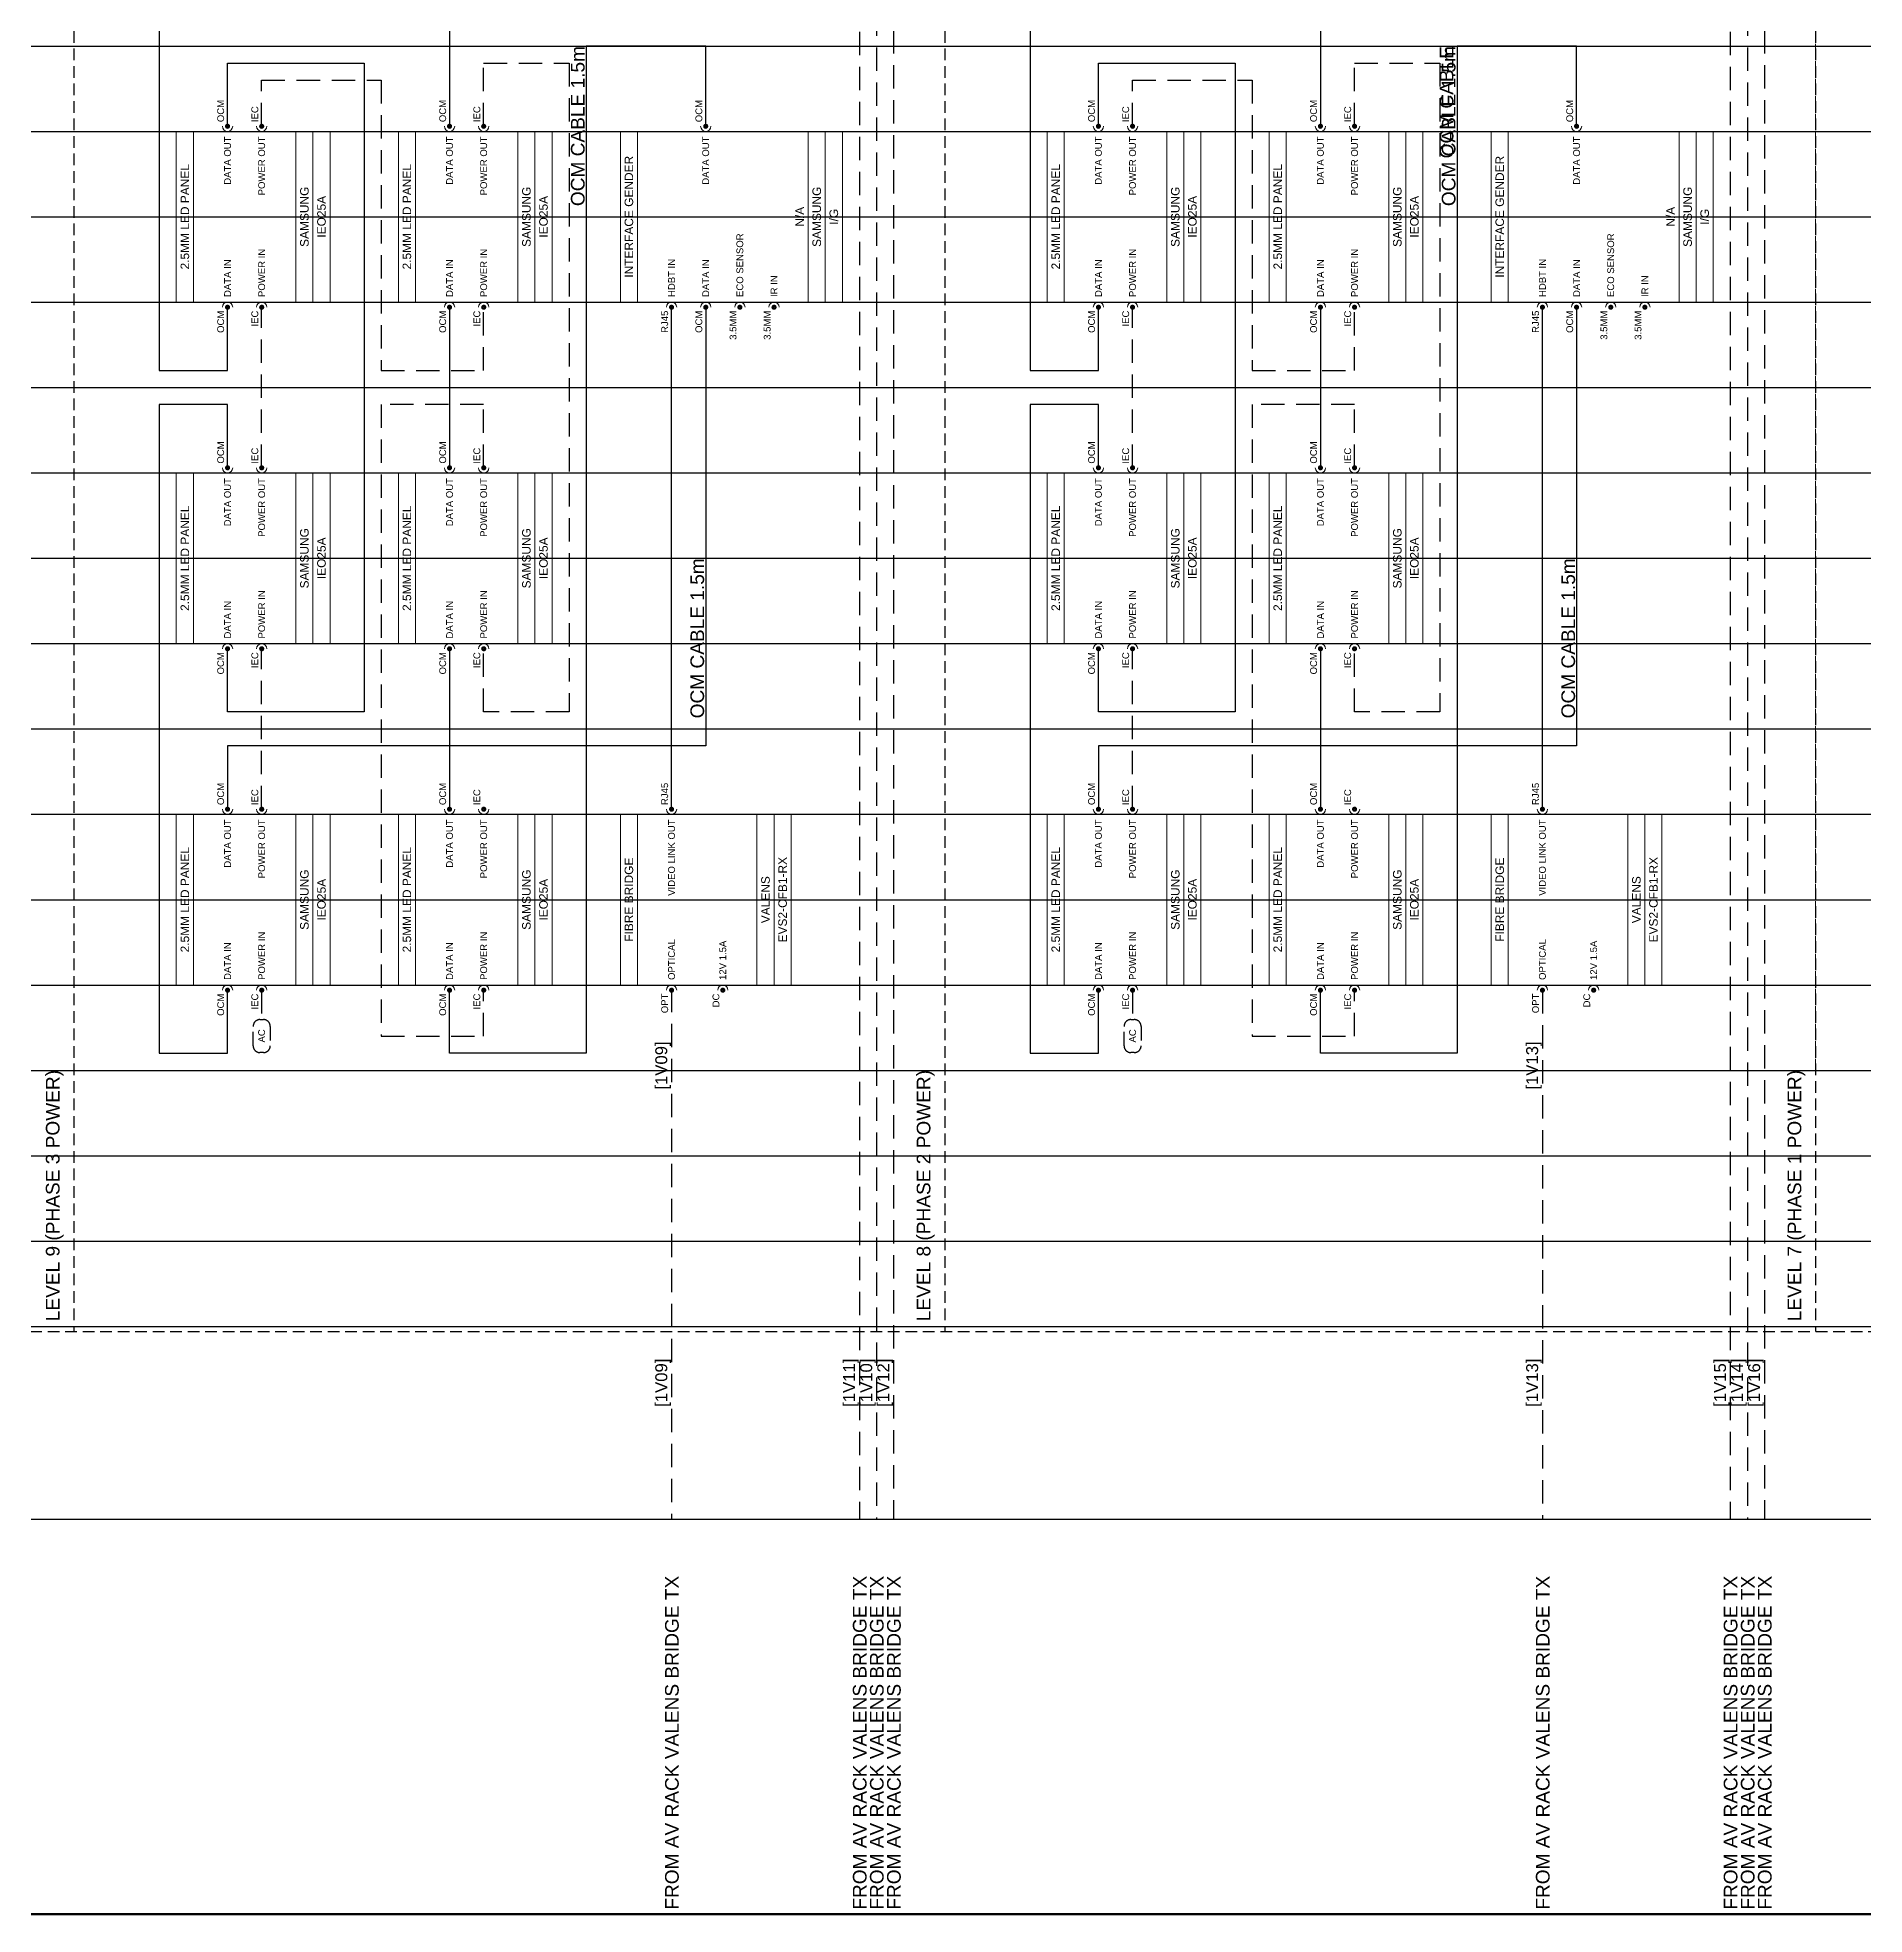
# Model space of a CAD drawing. Header units: millimetres. Extents: x 0 to 592, y -6 to 839.
# Drawn here: x 193.9 to 389.6, y 0 to 201.1 of the extents above; entities that cross this region are included whole.
import ezdxf
from ezdxf.enums import TextEntityAlignment as Align

# ---------------------------------------------------------------- set-up
doc = ezdxf.new("R2010")
doc.units = ezdxf.units.MM
doc.linetypes.add('DASHED', pattern=[0.75, 0.5, -0.25])
doc.linetypes.add('DASHED2', pattern=[0.375, 0.25, -0.125])
for name, color, linetype in [('SC - 3 Core Flex', 7, 'DASHED'), ('SC - Cat - Red - AV', 1, 'Continuous'), ('SC - Fibre', 170, 'DASHED'), ('SC - Text', 7, 'Continuous'), ('Text', 7, 'Continuous')]:
    doc.layers.add(name, color=color, linetype=linetype)
doc.layers.add('SC - Equipment', color=7, linetype='Continuous', lineweight=13)
doc.layers.add('SC - Xlines', color=252, linetype='Continuous', plot=False)
doc.styles.add('ARIAL', font='arial.ttf')
doc.styles.get("Standard").update_dxf_attribs({"font": 'arial.ttf'})

# ---------------------------------------------------------------- blocks, each defined once
blk = doc.blocks.new('SAMSUNG I-G CARD - SCHEMATIC')
at = {"layer": 'SC - Equipment'}
for p, q in [((-25, 0), (25, 0)), ((-25, -65), (-25, 0)), ((25, 0), (25, -65)), ((25, -5), (-25, -5)), ((25, -55), (-25, -55)), ((25, -55), (-25, -55)), ((25, -60), (-25, -60)), ((25, -60), (-25, -60)), ((25, -60), (-25, -60)), ((25, -65), (-25, -65))]:
    blk.add_line(p, q, dxfattribs=at)
at = {"layer": 'SC - Equipment', "const_width": 0.7}
for points in [[(-26.1, -15, 1), (-26.9, -15, 1)], [(-26.1, -25, 1), (-26.9, -25, 1)], [(26.1, -25, -1), (26.9, -25, -1)], [(-26.1, -35, 1), (-26.9, -35, 1)], [(-26.1, -45, 1), (-26.9, -45, 1)]]:
    blk.add_lwpolyline(points, format="xyb", close=True, dxfattribs=at)
at = {"layer": 'SC - Equipment'}
for centre, start, end in [((-26.5, -15), 270, 90), ((-26.5, -25), 270, 90), ((26.5, -25), 90, 270), ((-26.5, -35), 270, 90), ((-26.5, -45), 270, 90)]:
    blk.add_arc(centre, 1.5, start, end, dxfattribs=at)
at = {"ltscale": 5}
for tag, p in [('DESCRIPTION', (0, -2.5)), ('BRACKET', (0, -52.5)), ('MAKE', (0, -57.5)), ('MODEL', (0, -62.5))]:
    blk.add_attdef(tag, text='', height=2.5, dxfattribs=at).set_placement(p, align=Align.MIDDLE_CENTER)
at = {"ltscale": 5, "flags": 1}
for tag, p in [('ROOM_TYPE', (45, -5)), ('LOCATION', (45, -10)), ('RACK_EQUIPMENT_(Y/N)', (45, -15)), ('IP_(Y/N)', (45, -30)), ('POE(WATT)', (45, -35)), ('AMP(@240V)', (45, -40)), ('WATT', (45, -45)), ('BTU/H', (45, -50)), ('WEIGHT(KG)', (45, -55)), ('TRANSFORMER_TAPS', (45, -60))]:
    blk.add_attdef(tag, p, '', height=2.5, dxfattribs=at)
at = {"layer": 'SC - Equipment', "ltscale": 5, "char_height": 2}
for s, insert, width, attachment_point in [('RJ45', (-27.5, -13), 5.7736, 6), ('HDBT IN', (-23.5, -15), 23.5, 4), ('OCM', (-27.5, -23), 5.7736, 6), ('OCM', (27.7, -23), 3.7458, 4), ('DATA IN ', (-23.5, -25), 28.0635, 4), ('DATA OUT', (23.5, -25), 23.5, 6), ('3.5MM', (-27.5, -33), 5.7736, 6), ('ECO SENSOR', (-23.5, -35), 23.5, 4), ('3.5MM', (-27.5, -43), 5.7736, 6), ('IR IN', (-23.5, -45), 23.5, 4)]:
    blk.add_mtext(s, dxfattribs=dict(at, insert=insert, width=width, attachment_point=attachment_point))
blk = doc.blocks.new('SAMSUNG LH025IEA - SCHEMATIC')
at = {"layer": 'SC - Equipment'}
for p, q in [((-25, 0), (25, 0)), ((-25, -45), (-25, 0)), ((25, 0), (25, -45)), ((25, -5), (-25, -5)), ((25, -35), (-25, -35)), ((25, -35), (-25, -35)), ((25, -40), (-25, -40)), ((25, -40), (-25, -40)), ((25, -40), (-25, -40)), ((25, -45), (-25, -45))]:
    blk.add_line(p, q, dxfattribs=at)
at = {"layer": 'SC - Equipment', "const_width": 0.7}
for points in [[(-26.1, -15, 1), (-26.9, -15, 1)], [(26.1, -15, -1), (26.9, -15, -1)], [(-26.1, -25, 1), (-26.9, -25, 1)], [(26.1, -25, -1), (26.9, -25, -1)]]:
    blk.add_lwpolyline(points, format="xyb", close=True, dxfattribs=at)
at = {"layer": 'SC - Equipment'}
for centre, start, end in [((-26.5, -15), 270, 90), ((26.5, -15), 90, 270), ((-26.5, -25), 270, 90), ((26.5, -25), 90, 270)]:
    blk.add_arc(centre, 1.5, start, end, dxfattribs=at)
at = {"ltscale": 5}
for tag, p in [('DESCRIPTION', (0, -2.5)), ('MAKE', (0, -37.5)), ('MODEL', (0, -42.5))]:
    blk.add_attdef(tag, text='', height=2.5, dxfattribs=at).set_placement(p, align=Align.MIDDLE_CENTER)
at = {"ltscale": 5, "flags": 1}
for tag, p in [('ROOM_TYPE', (45, -5)), ('LOCATION', (45, -10)), ('RACK_EQUIPMENT_(Y/N)', (45, -15)), ('IP_(Y/N)', (45, -30)), ('POE(WATT)', (45, -35)), ('AMP(@240V)', (45, -40)), ('WATT', (45, -45)), ('BTU/H', (45, -50)), ('WEIGHT(KG)', (45, -55)), ('TRANSFORMER_TAPS', (45, -60))]:
    blk.add_attdef(tag, p, '', height=2.5, dxfattribs=at)
blk.add_attdef('BRACKET', text='', height=2.5, dxfattribs=at).set_placement((0, -32.5), align=Align.MIDDLE_CENTER)
at = {"layer": 'SC - Equipment', "ltscale": 5, "char_height": 2}
for s, insert, width, attachment_point in [('OCM', (-27.5, -13), 5.7736, 6), ('DATA IN', (-23.5, -15), 23.5, 4), ('DATA OUT', (23.5, -15), 23.5, 6), ('OCM', (27.72, -13), 7.1748, 4), ('IEC', (-27.5, -23), 5.7736, 6), ('IEC', (27.72, -23), 7.1748, 4), ('POWER IN', (-23.5, -25), 23.5, 4), ('POWER OUT', (23.5, -25), 23.5, 6)]:
    blk.add_mtext(s, dxfattribs=dict(at, insert=insert, width=width, attachment_point=attachment_point))
blk = doc.blocks.new('VALENS - FIBRE BRIDGE RX')
at = {"layer": 'SC - Equipment'}
for p, q in [((-25, 0), (25, 0)), ((-25, -50), (-25, 0)), ((25, 0), (25, -50)), ((25, -5), (-25, -5)), ((25, -40), (-25, -40)), ((25, -40), (-25, -40)), ((25, -45), (-25, -45)), ((25, -45), (-25, -45)), ((25, -45), (-25, -45)), ((25, -50), (-25, -50))]:
    blk.add_line(p, q, dxfattribs=at)
at = {"layer": 'SC - Equipment', "const_width": 0.7}
for points in [[(-26.1, -15, 1), (-26.9, -15, 1)], [(26.1, -15, -1), (26.9, -15, -1)], [(-26.1, -30, 1), (-26.9, -30, 1)]]:
    blk.add_lwpolyline(points, format="xyb", close=True, dxfattribs=at)
at = {"layer": 'SC - Equipment'}
for centre, start, end in [((-26.5, -15), 270, 90), ((26.5, -15), 90, 270), ((-26.5, -30), 270, 90)]:
    blk.add_arc(centre, 1.5, start, end, dxfattribs=at)
at = {"ltscale": 5}
for tag, p in [('DESCRIPTION', (0, -2.5)), ('MAKE', (0, -42.5)), ('MODEL', (0, -47.5))]:
    blk.add_attdef(tag, text='', height=2.5, dxfattribs=at).set_placement(p, align=Align.MIDDLE_CENTER)
at = {"ltscale": 5, "flags": 1}
for tag, p in [('ROOM_TYPE', (45, -5)), ('LOCATION', (45, -10)), ('RACK_EQUIPMENT_(Y/N)', (45, -15)), ('IP_(Y/N)', (45, -30)), ('POE(WATT)', (45, -35)), ('AMP(@240V)', (45, -40)), ('WATT', (45, -45)), ('BTU/H', (45, -50)), ('WEIGHT(KG)', (45, -55)), ('TRANSFORMER_TAPS', (45, -60))]:
    blk.add_attdef(tag, p, '', height=2.5, dxfattribs=at)
blk.add_attdef('BRACKET', text='', height=2.5, dxfattribs=at).set_placement((0, -37.5), align=Align.MIDDLE_CENTER)
at = {"layer": 'SC - Equipment', "ltscale": 5, "char_height": 2}
for s, insert, width, attachment_point in [('OPT', (-27.5, -13), 5.7736, 6), ('OPTICAL', (-23.5, -15), 31.9845, 4), ('VIDEO LINK OUT', (23.5, -15), 23.5, 6), ('RJ45', (27.72, -13), 7.1748, 4), ('DC', (-27.5, -28), 5.7736, 6), ('12V 1.5A', (-23.5, -30), 23.5, 4)]:
    blk.add_mtext(s, dxfattribs=dict(at, insert=insert, width=width, attachment_point=attachment_point))

msp = doc.modelspace()

# ---------------------------------------------------------------- linework, layer by layer
at = {"color": 31, "linetype": 'DASHED2', "ltscale": 5}
for p, q in [((197.78, 839.28), (197.78, 62.45)), ((291.06, 839.28), (291.06, 62.45)), ((384.34, 839.28), (384.34, 62.45))]:
    msp.add_line(p, q, dxfattribs=at)
at = {"color": 30, "linetype": 'DASHED2', "ltscale": 5}
msp.add_line((-0.03, 62.45), (519.95, 62.45), dxfattribs=at)
at = {"linetype": 'Continuous', "ltscale": 5}
msp.add_lwpolyline([(-0.03, -0.01), (519.95, -0.01), (519.95, 839.36), (-0.03, 839.36)], close=True, dxfattribs=at)
at = {"ltscale": 5}
for points in [[(214.24, 228.15), (214.24, 234.92), (206.92, 234.92), (206.92, 165.41), (214.24, 165.41), (214.24, 172.18)], [(307.52, 228.15), (307.52, 234.92), (300.2, 234.92), (300.2, 165.41), (307.52, 165.41), (307.52, 172.18)], [(238.01, 208.76), (238.01, 191.57)], [(331.3, 208.76), (331.3, 191.57)], [(265.45, 191.57), (265.45, 200.17), (252.65, 200.17), (252.65, 92.25), (238.01, 92.25), (238.01, 99.02)], [(358.73, 191.57), (358.73, 200.17), (345.93, 200.17), (345.93, 92.25), (331.3, 92.25), (331.3, 99.02)], [(214.24, 191.57), (214.24, 198.34), (228.87, 198.34), (228.87, 128.83), (214.24, 128.83), (214.24, 135.6)], [(307.52, 191.57), (307.52, 198.34), (322.15, 198.34), (322.15, 128.83), (307.52, 128.83), (307.52, 135.6)], [(265.45, 172.18), (265.45, 125.18), (214.24, 125.18), (214.24, 118.41)], [(238.01, 172.18), (238.01, 154.99)], [(358.73, 172.18), (358.73, 125.18), (307.52, 125.18), (307.52, 118.41)], [(331.3, 172.18), (331.3, 154.99)], [(214.24, 154.99), (214.24, 161.76), (206.92, 161.76), (206.92, 92.25), (214.24, 92.25), (214.24, 99.02)], [(307.52, 154.99), (307.52, 161.76), (300.2, 161.76), (300.2, 92.25), (307.52, 92.25), (307.52, 99.02)], [(238.01, 135.6), (238.01, 118.41)], [(331.3, 135.6), (331.3, 118.41)]]:
    msp.add_lwpolyline(points, dxfattribs=at)
at = {"layer": 'SC - 3 Core Flex', "ltscale": 5}
for points in [[(241.67, 191.57), (241.67, 198.34), (250.82, 198.34), (250.82, 128.83), (241.67, 128.83), (241.67, 135.6)], [(334.96, 191.57), (334.96, 198.34), (344.1, 198.34), (344.1, 128.83), (334.96, 128.83), (334.96, 135.6)], [(217.89, 191.57), (217.89, 196.51), (230.7, 196.51), (230.7, 165.41), (241.67, 165.41), (241.67, 172.18)], [(311.18, 191.57), (311.18, 196.51), (323.98, 196.51), (323.98, 165.41), (334.96, 165.41), (334.96, 172.18)], [(217.89, 154.99), (217.89, 172.18)], [(311.18, 154.99), (311.18, 172.18)], [(241.67, 154.99), (241.67, 161.76), (230.7, 161.76), (230.7, 94.08), (241.67, 94.08), (241.67, 99.02)], [(334.96, 154.99), (334.96, 161.76), (323.98, 161.76), (323.98, 94.08), (334.96, 94.08), (334.96, 99.02)], [(217.89, 118.41), (217.89, 135.6)], [(311.18, 118.41), (311.18, 135.6)], [(217.89, 99.02), (217.89, 95.87)], [(311.18, 99.02), (311.18, 95.87)]]:
    msp.add_lwpolyline(points, dxfattribs=at)
at = {"layer": 'SC - 3 Core Flex', "ltscale": 3}
for points in [[(216.98, 93.06), (216.98, 95.14, -0.414214), (217.71, 95.87), (218.08, 95.87, -0.414214), (218.81, 95.14), (218.81, 93.06, -0.414214), (218.08, 92.33), (217.71, 92.33, -0.414214)], [(310.26, 93.06), (310.26, 95.14, -0.414214), (311, 95.87), (311.36, 95.87, -0.414214), (312.09, 95.14), (312.09, 93.06, -0.414214), (311.36, 92.33), (311, 92.33, -0.414214)]]:
    msp.add_lwpolyline(points, format="xyb", close=True, dxfattribs=at)
at = {"layer": 'SC - Cat - Red - AV', "ltscale": 5}
for points in [[(261.79, 118.41), (261.79, 172.18)], [(355.08, 118.41), (355.08, 172.18)]]:
    msp.add_lwpolyline(points, dxfattribs=at)
at = {"layer": 'SC - Equipment', "color": 251, "linetype": 'DASHED2', "ltscale": 5, "true_color": 0x636466}
msp.add_lwpolyline([(18.52, 273.33), (18.52, 90.42), (384.34, 90.42), (384.34, 273.33)], close=True, dxfattribs=at)
at = {"layer": 'SC - Fibre', "ltscale": 5}
for points in [[(285.57, 839.36), (285.57, 42.33)], [(378.85, 839.36), (378.85, 42.33)], [(261.79, 830.65), (261.79, 803.77), (283.74, 803.77), (283.74, 42.33)], [(355.08, 830.65), (355.08, 803.77), (377.03, 803.77), (377.03, 42.33)], [(261.79, 464.84), (261.79, 437.95), (281.91, 437.95), (281.91, 42.33)], [(355.08, 464.84), (355.08, 437.95), (375.2, 437.95), (375.2, 42.33)], [(261.79, 99.17), (261.79, 42.33)], [(355.08, 99.02), (355.08, 42.33)]]:
    msp.add_lwpolyline(points, dxfattribs=at)
at = {"layer": 'SC - Xlines', "ltscale": 5}
for points in [[(-0.03, 200.17), (519.95, 200.17)], [(-0.03, 181.88), (519.95, 181.88)], [(-0.03, 163.59), (519.95, 163.59)], [(-0.03, 145.29), (519.95, 145.29)], [(-0.03, 127), (519.95, 127)], [(-0.03, 108.71), (519.95, 108.71)], [(-0.03, 90.42), (519.95, 90.42)], [(-0.03, 72.13), (519.95, 72.13)], [(-0.03, 42.33), (519.95, 42.33)]]:
    msp.add_lwpolyline(points, dxfattribs=at)
at = {"layer": 'SC - Xlines', "color": 250, "ltscale": 5}
for points in [[(-0.03, 191.02), (519.95, 191.02)], [(-0.03, 172.73), (519.95, 172.73)], [(-0.03, 154.44), (519.95, 154.44)], [(-0.03, 136.15), (519.95, 136.15)], [(-0.03, 117.86), (519.95, 117.86)], [(-0.03, 99.57), (519.95, 99.57)], [(-0.03, 81.28), (519.95, 81.28)], [(-0.03, 62.99), (519.95, 62.99)]]:
    msp.add_lwpolyline(points, dxfattribs=at)
at = {"layer": 'SC - Xlines', "ltscale": 5, "transparency": 33554687}
msp.add_lwpolyline([(519.95, 0.06), (-0.03, 0.06)], dxfattribs=at)
msp.add_lwpolyline([(519.95, 0.06), (-0.03, 0.06)], dxfattribs=at)

# ---------------------------------------------------------------- block references
at = {"ltscale": 5, "xscale": 0.3658170103836395, "yscale": 0.3658170103836395, "zscale": 0.3658170103836395, "rotation": 90.00000000000001}
for name, p, values in [('SAMSUNG LH025IEA - SCHEMATIC', (208.75, 181.88), {'DESCRIPTION': '2.5MM LED PANEL', 'MAKE': 'SAMSUNG', 'MODEL': 'IEO25A'}), ('SAMSUNG LH025IEA - SCHEMATIC', (232.53, 181.88), {'DESCRIPTION': '2.5MM LED PANEL', 'MAKE': 'SAMSUNG', 'MODEL': 'IEO25A'}), ('SAMSUNG I-G CARD - SCHEMATIC', (256.31, 181.88), {'DESCRIPTION': 'INTERFACE GENDER', 'MAKE': 'SAMSUNG', 'MODEL': 'I/G', 'BRACKET': 'N/A'}), ('SAMSUNG LH025IEA - SCHEMATIC', (302.03, 181.88), {'DESCRIPTION': '2.5MM LED PANEL', 'MAKE': 'SAMSUNG', 'MODEL': 'IEO25A'}), ('SAMSUNG LH025IEA - SCHEMATIC', (325.81, 181.88), {'DESCRIPTION': '2.5MM LED PANEL', 'MAKE': 'SAMSUNG', 'MODEL': 'IEO25A'}), ('SAMSUNG I-G CARD - SCHEMATIC', (349.59, 181.88), {'DESCRIPTION': 'INTERFACE GENDER', 'MAKE': 'SAMSUNG', 'MODEL': 'I/G', 'BRACKET': 'N/A'}), ('SAMSUNG LH025IEA - SCHEMATIC', (208.75, 145.29), {'DESCRIPTION': '2.5MM LED PANEL', 'MAKE': 'SAMSUNG', 'MODEL': 'IEO25A'}), ('SAMSUNG LH025IEA - SCHEMATIC', (232.53, 145.29), {'DESCRIPTION': '2.5MM LED PANEL', 'MAKE': 'SAMSUNG', 'MODEL': 'IEO25A'}), ('SAMSUNG LH025IEA - SCHEMATIC', (302.03, 145.29), {'DESCRIPTION': '2.5MM LED PANEL', 'MAKE': 'SAMSUNG', 'MODEL': 'IEO25A'}), ('SAMSUNG LH025IEA - SCHEMATIC', (325.81, 145.29), {'DESCRIPTION': '2.5MM LED PANEL', 'MAKE': 'SAMSUNG', 'MODEL': 'IEO25A'}), ('SAMSUNG LH025IEA - SCHEMATIC', (208.75, 108.71), {'DESCRIPTION': '2.5MM LED PANEL', 'MAKE': 'SAMSUNG', 'MODEL': 'IEO25A'}), ('SAMSUNG LH025IEA - SCHEMATIC', (232.53, 108.71), {'DESCRIPTION': '2.5MM LED PANEL', 'MAKE': 'SAMSUNG', 'MODEL': 'IEO25A'}), ('VALENS - FIBRE BRIDGE RX', (256.31, 108.71), {'DESCRIPTION': 'FIBRE BRIDGE', 'MAKE': 'VALENS', 'MODEL': 'EVS2-CFB1-RX'}), ('SAMSUNG LH025IEA - SCHEMATIC', (302.03, 108.71), {'DESCRIPTION': '2.5MM LED PANEL', 'MAKE': 'SAMSUNG', 'MODEL': 'IEO25A'}), ('SAMSUNG LH025IEA - SCHEMATIC', (325.81, 108.71), {'DESCRIPTION': '2.5MM LED PANEL', 'MAKE': 'SAMSUNG', 'MODEL': 'IEO25A'}), ('VALENS - FIBRE BRIDGE RX', (349.59, 108.71), {'DESCRIPTION': 'FIBRE BRIDGE', 'MAKE': 'VALENS', 'MODEL': 'EVS2-CFB1-RX'})]:
    msp.add_blockref(name, p, dxfattribs=at).add_auto_attribs(values)

# ---------------------------------------------------------------- texts
at = {"layer": 'SC - Equipment', "color": 251, "linetype": 'DASHED2', "ltscale": 5, "true_color": 0x636466, "attachment_point": 9, "rotation": 90, "style": 'ARIAL'}
for s, insert, char_height in [('OCM CABLE 1.5m', (252.5, 200.17), 1.4633), ('OCM CABLE', (345.56, 200.17), 1.463), ('OCM CABLE 1.5m', (345.78, 200.17), 1.4633), ('OCM CABLE 1.5m', (345.78, 200.17), 1.4633), ('OCM CABLE 1.5m', (265.3, 145.29), 1.4633), ('OCM CABLE 1.5m', (358.59, 145.29), 1.4633)]:
    msp.add_mtext(s, dxfattribs=dict(at, insert=insert, char_height=char_height))
at = {"layer": 'SC - Text', "rotation": 90}
for s, insert, char_height, width, attachment_point in [('[1V09]', (261.72, 93.53), 1.28, 5.3688, 9), ('[1V13]', (355, 93.53), 1.28, 5.3688, 9), ('[1V09]', (261.72, 56.96), 1.28, 4.7538, 8), ('[1V11]', (281.84, 56.96), 1.28, 4.7538, 8), ('[1V10]', (283.67, 56.96), 1.28, 4.7538, 8), ('[1V12]', (285.5, 56.96), 1.28, 4.7538, 8), ('[1V13]', (355, 56.96), 1.28, 4.7538, 8), ('[1V15]', (375.12, 56.96), 1.28, 4.7538, 8), ('[1V14]', (376.95, 56.96), 1.28, 4.7538, 8), ('[1V16]', (378.78, 56.96), 1.28, 4.7538, 8), ('FROM AV RACK VALENS BRIDGE TX', (261.84, 0.5), 1.4633, 35.7216, 4), ('FROM AV RACK VALENS BRIDGE TX', (281.96, 0.5), 1.4633, 35.7216, 4), ('FROM AV RACK VALENS BRIDGE TX', (283.79, 0.5), 1.4633, 35.7216, 4), ('FROM AV RACK VALENS BRIDGE TX', (285.62, 0.5), 1.4633, 35.7216, 4), ('FROM AV RACK VALENS BRIDGE TX', (355.12, 0.5), 1.4633, 35.7216, 4), ('FROM AV RACK VALENS BRIDGE TX', (375.24, 0.5), 1.4633, 35.7216, 4), ('FROM AV RACK VALENS BRIDGE TX', (377.07, 0.5), 1.4633, 35.7216, 4), ('FROM AV RACK VALENS BRIDGE TX', (378.9, 0.5), 1.4633, 35.7216, 4)]:
    msp.add_mtext(s, dxfattribs=dict(at, insert=insert, char_height=char_height, width=width, attachment_point=attachment_point))
at = {"layer": 'SC - Text', "char_height": 1.4633, "attachment_point": 7, "rotation": 90, "style": 'ARIAL'}
for s, insert in [('LEVEL 9 (PHASE 3 POWER)', (196.68, 63.55)), ('LEVEL 8 (PHASE 2 POWER)', (289.96, 63.55)), ('LEVEL 7 (PHASE 1 POWER)', (383.24, 63.55))]:
    msp.add_mtext(s, dxfattribs=dict(at, insert=insert))
at = {"layer": 'Text', "char_height": 0.732, "width": 52.6671, "attachment_point": 5, "rotation": 90}
for insert in [(217.89, 94.12), (311.18, 94.12)]:
    msp.add_mtext('AC', dxfattribs=dict(at, insert=insert))

doc.saveas('drawing.dxf')
